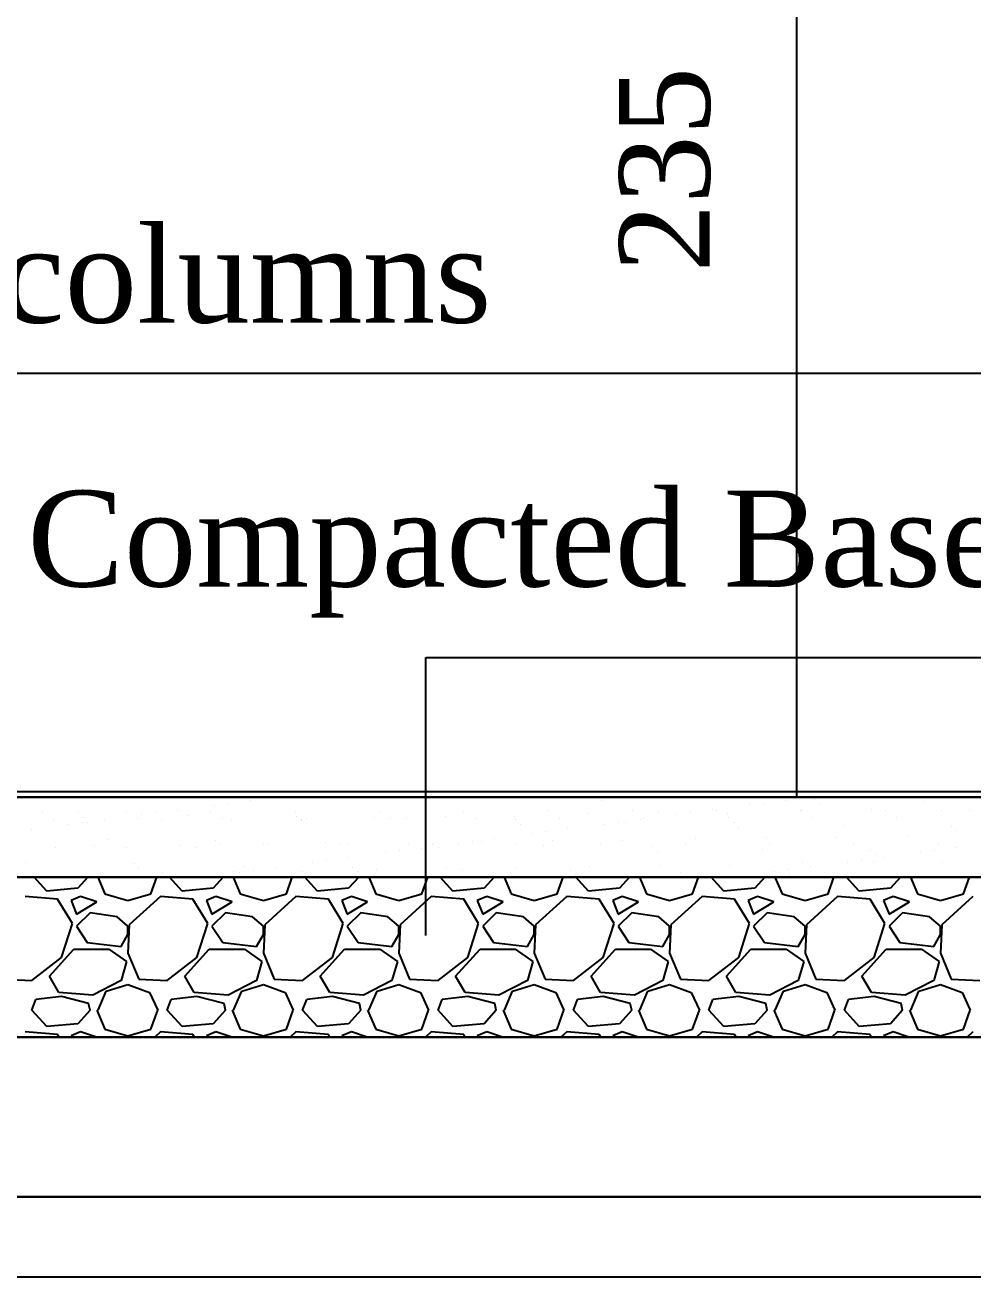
# Model space of a CAD drawing. Header units: centimetres. Extents: x 19229 to 47372, y 10219 to 25334.
# Drawn here: x 46469.9 to 46647.6, y 20569.9 to 20804.5 of the extents above; entities that cross this region are included whole.
import ezdxf

# ---------------------------------------------------------------- set-up
doc = ezdxf.new("R2010")
doc.units = ezdxf.units.CM
doc.layers.get('0').update_dxf_attribs({"linetype": 'CONTINUOUS'})
doc.styles.add('style3', font='times.ttf', dxfattribs={"height": 25})
pattern_1 = [(37.5, (23753.376, 11053.63), (-1.598445, 48.892804), [0, -38.569725, 0, -43.13719, 0, -41.23408]), (7.5, (23753.376, 11053.63), (44.90776, 71.61145), [0, -20.80735, 0, -34.7635, 0, -13.32178]), (327.5, (23722.165, 11053.63), (79.02082, 0.143576), [0, -12.68741, 0, -45.674674, 0, -59.630825]), (317.5, (23722.165, 11053.63), (76.27995, 22.27083), [0, -6.343705, 0, -29.942286, 0, -34.256006])]

msp = doc.modelspace()

# ---------------------------------------------------------------- hatches: boundary and pattern name
h = msp.add_hatch()
h.set_pattern_fill('AR-SAND', scale=0.999009)
h.set_pattern_definition(pattern_1)
h.paths.add_polyline_path([(46769.02, 20659.85), (46370.51, 20659.85), (46370.51, 20649.86), (46370.51, 20644.86), (46769.02, 20644.86)])
h = msp.add_hatch()
h.set_pattern_fill('AR-SAND', scale=0.999009)
h.set_pattern_definition(pattern_1)
h.paths.add_polyline_path([(46769.02, 20659.85), (46370.51, 20659.85), (46370.51, 20649.86), (46370.51, 20644.86), (46769.02, 20644.86)])

# ---------------------------------------------------------------- linework, layer by layer
at = {"color": 7, "ltscale": 20}
for p, q in [((46614.51, 20889.63), (46614.51, 20659.85)), ((46193.96, 20739.28), (46768.02, 20739.28)), ((46380.5, 20584.92), (47372.21, 20584.92))]:
    msp.add_line(p, q, dxfattribs=at)
at = {"color": 7}
for p, q in [((46545.01, 20633.92), (46545.01, 20686.03)), ((46545.01, 20686.03), (46680.02, 20686.03)), ((46767.52, 20660.84), (45969.81, 20660.84)), ((46769.02, 20659.85), (45969.81, 20659.85)), ((46769.02, 20659.85), (45969.81, 20659.85)), ((45969.81, 20659.85), (46769.02, 20659.85)), ((46512.19, 20659.23), (46512.19, 20659.23)), ((46577.97, 20659.24), (46577.97, 20659.24)), ((46597.64, 20659.65), (46597.64, 20659.65)), ((46612.49, 20659.29), (46612.49, 20659.29)), ((46617.94, 20659.47), (46617.94, 20659.47)), ((46473.13, 20657.1), (46473.13, 20657.1)), ((46479.95, 20656.89), (46479.95, 20656.89)), ((46488.93, 20657.13), (46488.93, 20657.13)), ((46494.4, 20656.88), (46494.4, 20656.88)), ((46498.53, 20657.43), (46498.53, 20657.43)), ((46504.74, 20657.16), (46504.74, 20657.16)), ((46505.42, 20658.33), (46505.42, 20658.33)), ((46508.06, 20658.68), (46508.06, 20658.68)), ((46520.54, 20657.19), (46520.54, 20657.19)), ((46536.34, 20657.22), (46536.34, 20657.22)), ((46552.15, 20657.25), (46552.15, 20657.25)), ((46567.95, 20657.28), (46567.95, 20657.28)), ((46583.76, 20657.31), (46583.76, 20657.31)), ((46588.64, 20656.89), (46588.64, 20656.89)), ((46594.71, 20656.95), (46594.71, 20656.95)), ((46598.83, 20657.49), (46598.83, 20657.49)), ((46599.56, 20657.33), (46599.56, 20657.33)), ((46601.63, 20656.83), (46601.63, 20656.83)), ((46605.73, 20658.4), (46605.73, 20658.4)), ((46608.37, 20658.75), (46608.37, 20658.75)), ((46615.33, 20657.32), (46615.33, 20657.32)), ((46615.36, 20657.36), (46615.36, 20657.36)), ((46618.88, 20658.62), (46618.88, 20658.62)), ((46628.62, 20657.49), (46628.62, 20657.49)), ((46631.17, 20657.39), (46631.17, 20657.39)), ((46638.55, 20659.03), (46638.55, 20659.03)), ((46641.6, 20657.43), (46641.6, 20657.43)), ((46646.97, 20657.42), (46646.97, 20657.42)), ((46475.27, 20655.74), (46475.27, 20655.74)), ((46478.1, 20654.74), (46478.1, 20654.74)), ((46480.74, 20655.09), (46480.74, 20655.09)), ((46480.88, 20656.03), (46480.88, 20656.03)), ((46481.71, 20655.03), (46481.71, 20655.03)), ((46484.87, 20655.63), (46484.87, 20655.63)), ((46491.07, 20655.77), (46491.07, 20655.77)), ((46491.76, 20656.54), (46491.76, 20656.54)), ((46495.41, 20655.52), (46495.41, 20655.52)), ((46500.55, 20656.44), (46500.55, 20656.44)), ((46506.88, 20655.8), (46506.88, 20655.8)), ((46508.7, 20655.69), (46508.7, 20655.69)), ((46520.86, 20656.27), (46520.86, 20656.27)), ((46521.68, 20655.63), (46521.68, 20655.63)), ((46521.8, 20655.41), (46521.8, 20655.41)), ((46522.68, 20655.83), (46522.68, 20655.83)), ((46535.39, 20656.12), (46535.39, 20656.12)), ((46538.48, 20655.86), (46538.48, 20655.86)), ((46541.47, 20655.82), (46541.47, 20655.82)), ((46548.67, 20656.29), (46548.67, 20656.29)), ((46554.29, 20655.88), (46554.29, 20655.88)), ((46561.65, 20656.23), (46561.65, 20656.23)), ((46561.77, 20655.64), (46561.77, 20655.64)), ((46562.71, 20654.79), (46562.71, 20654.79)), ((46570.09, 20655.91), (46570.09, 20655.91)), ((46575.36, 20656.72), (46575.36, 20656.72)), ((46578.4, 20654.8), (46578.4, 20654.8)), ((46581.05, 20655.15), (46581.05, 20655.15)), ((46582.38, 20655.19), (46582.38, 20655.19)), ((46585.17, 20655.69), (46585.17, 20655.69)), ((46585.9, 20655.94), (46585.9, 20655.94)), ((46592.07, 20656.6), (46592.07, 20656.6)), ((46601.7, 20655.97), (46601.7, 20655.97)), ((46602.69, 20655.02), (46602.69, 20655.02)), ((46617.5, 20656), (46617.5, 20656)), ((46623.29, 20654.57), (46623.29, 20654.57)), ((46633.31, 20656.03), (46633.31, 20656.03)), ((46471.21, 20653.83), (46471.21, 20653.83)), ((46564.74, 20653), (46564.74, 20653)), ((46567.39, 20653.35), (46567.39, 20653.35)), ((46571.51, 20653.9), (46571.51, 20653.9)), ((46595.51, 20652.13), (46595.51, 20652.13)), ((46603.62, 20654.16), (46603.62, 20654.16)), ((46608.79, 20652.3), (46608.79, 20652.3)), ((46621.77, 20652.24), (46621.77, 20652.24)), ((46635.48, 20652.73), (46635.48, 20652.73)), ((46643.6, 20654.4), (46643.6, 20654.4)), ((46644.54, 20653.54), (46644.54, 20653.54)), ((46475.59, 20650.33), (46475.59, 20650.33)), ((46482.97, 20650.83), (46482.97, 20650.83)), ((46485.3, 20651.99), (46485.3, 20651.99)), ((46488.87, 20650.5), (46488.87, 20650.5)), ((46498.78, 20650.86), (46498.78, 20650.86)), ((46501.85, 20650.44), (46501.85, 20650.44)), ((46505.6, 20651.81), (46505.6, 20651.81)), ((46506.54, 20650.96), (46506.54, 20650.96)), ((46514.58, 20650.89), (46514.58, 20650.89)), ((46515.56, 20650.93), (46515.56, 20650.93)), ((46526.21, 20651.36), (46526.21, 20651.36)), ((46528.84, 20651.1), (46528.84, 20651.1)), ((46530.38, 20650.92), (46530.38, 20650.92)), ((46541.83, 20651.04), (46541.83, 20651.04)), ((46544.19, 20650.3), (46544.19, 20650.3)), ((46546.19, 20650.95), (46546.19, 20650.95)), ((46546.52, 20651.19), (46546.52, 20651.19)), ((46547.45, 20650.33), (46547.45, 20650.33)), ((46551.08, 20651.21), (46551.08, 20651.21)), ((46553.72, 20651.55), (46553.72, 20651.55)), ((46555.53, 20651.53), (46555.53, 20651.53)), ((46557.85, 20652.1), (46557.85, 20652.1)), ((46561.99, 20650.98), (46561.99, 20650.98)), ((46567.12, 20650.74), (46567.12, 20650.74)), ((46568.82, 20651.7), (46568.82, 20651.7)), ((46577.8, 20651.01), (46577.8, 20651.01)), ((46581.8, 20651.64), (46581.8, 20651.64)), ((46587.43, 20650.57), (46587.43, 20650.57)), ((46593.6, 20651.03), (46593.6, 20651.03)), ((46608.04, 20650.12), (46608.04, 20650.12)), ((46609.41, 20651.06), (46609.41, 20651.06)), ((46625.21, 20651.09), (46625.21, 20651.09)), ((46628.35, 20649.94), (46628.35, 20649.94)), ((46640.37, 20649.82), (46640.37, 20649.82)), ((46641.01, 20651.12), (46641.01, 20651.12)), ((46644.49, 20650.36), (46644.49, 20650.36)), ((46470.04, 20647.53), (46470.04, 20647.53)), ((46523.76, 20647.61), (46523.76, 20647.61)), ((46526.4, 20647.96), (46526.4, 20647.96)), ((46530.53, 20648.5), (46530.53, 20648.5)), ((46537.42, 20649.41), (46537.42, 20649.41)), ((46540.06, 20649.76), (46540.06, 20649.76)), ((46588.37, 20649.71), (46588.37, 20649.71)), ((46615.65, 20647.54), (46615.65, 20647.54)), ((46624.07, 20647.67), (46624.07, 20647.67)), ((46626.71, 20648.02), (46626.71, 20648.02)), ((46628.94, 20647.71), (46628.94, 20647.71)), ((46629.28, 20649.09), (46629.28, 20649.09)), ((46630.83, 20648.57), (46630.83, 20648.57)), ((46637.73, 20649.47), (46637.73, 20649.47)), ((46641.92, 20647.65), (46641.92, 20647.65)), ((46482.03, 20645.25), (46482.03, 20645.25)), ((46490.35, 20647.36), (46490.35, 20647.36)), ((46491.28, 20646.5), (46491.28, 20646.5)), ((46495.73, 20645.74), (46495.73, 20645.74)), ((46509.02, 20645.91), (46509.02, 20645.91)), ((46510.1, 20645.81), (46510.1, 20645.81)), ((46510.96, 20646.91), (46510.96, 20646.91)), ((46512.74, 20646.16), (46512.74, 20646.16)), ((46516.87, 20646.7), (46516.87, 20646.7)), ((46522, 20645.85), (46522, 20645.85)), ((46531.26, 20646.74), (46531.26, 20646.74)), ((46532.2, 20645.88), (46532.2, 20645.88)), ((46535.71, 20646.34), (46535.71, 20646.34)), ((46548.99, 20646.51), (46548.99, 20646.51)), ((46551.87, 20646.29), (46551.87, 20646.29)), ((46561.97, 20646.45), (46561.97, 20646.45)), ((46572.18, 20646.11), (46572.18, 20646.11)), ((46573.11, 20645.26), (46573.11, 20645.26)), ((46575.68, 20646.94), (46575.68, 20646.94)), ((46588.96, 20647.11), (46588.96, 20647.11)), ((46592.78, 20645.66), (46592.78, 20645.66)), ((46601.95, 20647.05), (46601.95, 20647.05)), ((46610.4, 20645.88), (46610.4, 20645.88)), ((46613.05, 20646.22), (46613.05, 20646.22)), ((46613.09, 20645.49), (46613.09, 20645.49)), ((46617.17, 20646.77), (46617.17, 20646.77)), ((46793.99, 20644.86), (45969.81, 20644.86)), ((45969.81, 20644.86), (46769.02, 20644.86)), ((46769.02, 20644.86), (45969.81, 20644.86)), ((46473.99, 20642.26), (46471.61, 20644.86)), ((46479.82, 20642.77), (46473.99, 20642.26)), ((46481.7, 20644.86), (46479.82, 20642.77)), ((46483.57, 20644.86), (46484.9, 20641.76)), ((46493.53, 20641.76), (46494.64, 20644.86)), ((46499.36, 20642.26), (46496.98, 20644.86)), ((46505.2, 20642.77), (46499.36, 20642.26)), ((46503.21, 20644.9), (46503.21, 20644.9)), ((46507.08, 20644.86), (46505.2, 20642.77)), ((46508.94, 20644.86), (46510.27, 20641.76)), ((46518.9, 20641.76), (46520.01, 20644.86)), ((46524.74, 20642.26), (46522.36, 20644.86)), ((46530.57, 20642.77), (46524.74, 20642.26)), ((46532.45, 20644.86), (46530.57, 20642.77)), ((46534.32, 20644.86), (46535.65, 20641.76)), ((46544.28, 20641.76), (46545.39, 20644.86)), ((46550.11, 20642.26), (46547.73, 20644.86)), ((46555.95, 20642.77), (46550.11, 20642.26)), ((46557.83, 20644.86), (46555.95, 20642.77)), ((46559.69, 20644.86), (46561.02, 20641.76)), ((46569.65, 20641.76), (46570.76, 20644.86)), ((46575.49, 20642.26), (46573.11, 20644.86)), ((46581.32, 20642.77), (46575.49, 20642.26)), ((46583.2, 20644.86), (46581.32, 20642.77)), ((46585.07, 20644.86), (46586.4, 20641.76)), ((46595.03, 20641.76), (46596.13, 20644.86)), ((46600.86, 20642.26), (46598.48, 20644.86)), ((46606.7, 20642.77), (46600.86, 20642.26)), ((46603.51, 20644.97), (46603.51, 20644.97)), ((46608.58, 20644.86), (46606.7, 20642.77)), ((46610.44, 20644.86), (46611.77, 20641.76)), ((46620.4, 20641.76), (46621.51, 20644.86)), ((46626.24, 20642.26), (46623.86, 20644.86)), ((46632.07, 20642.77), (46626.24, 20642.26)), ((46633.95, 20644.86), (46632.07, 20642.77)), ((46633.7, 20645.04), (46633.7, 20645.04)), ((46635.82, 20644.86), (46637.15, 20641.76)), ((46645.78, 20641.76), (46646.88, 20644.86)), ((46476.02, 20640.74), (46469.93, 20641.25)), ((46478.81, 20636.17), (46476.02, 20640.74)), ((46480.33, 20641.25), (46478.56, 20640.49)), ((46478.56, 20640.49), (46479.57, 20637.95)), ((46483.38, 20640.23), (46480.33, 20641.25)), ((46484.9, 20641.76), (46489.21, 20640.49)), ((46489.21, 20640.49), (46493.53, 20641.76)), ((46495.3, 20641.25), (46489.47, 20635.92)), ((46501.39, 20640.74), (46495.3, 20641.25)), ((46504.18, 20636.17), (46501.39, 20640.74)), ((46505.71, 20641.25), (46503.93, 20640.49)), ((46503.93, 20640.49), (46504.95, 20637.95)), ((46508.75, 20640.23), (46505.71, 20641.25)), ((46510.27, 20641.76), (46514.59, 20640.49)), ((46514.59, 20640.49), (46518.9, 20641.76)), ((46520.68, 20641.25), (46514.84, 20635.92)), ((46526.77, 20640.74), (46520.68, 20641.25)), ((46529.56, 20636.17), (46526.77, 20640.74)), ((46531.08, 20641.25), (46529.31, 20640.49)), ((46529.31, 20640.49), (46530.32, 20637.95)), ((46534.13, 20640.23), (46531.08, 20641.25)), ((46535.65, 20641.76), (46539.96, 20640.49)), ((46539.96, 20640.49), (46544.28, 20641.76)), ((46546.05, 20641.25), (46540.22, 20635.92)), ((46552.14, 20640.74), (46546.05, 20641.25)), ((46554.93, 20636.17), (46552.14, 20640.74)), ((46556.46, 20641.25), (46554.68, 20640.49)), ((46554.68, 20640.49), (46555.7, 20637.95)), ((46559.5, 20640.23), (46556.46, 20641.25)), ((46561.02, 20641.76), (46565.34, 20640.49)), ((46565.34, 20640.49), (46569.65, 20641.76)), ((46571.43, 20641.25), (46565.59, 20635.92)), ((46577.52, 20640.74), (46571.43, 20641.25)), ((46580.31, 20636.17), (46577.52, 20640.74)), ((46581.83, 20641.25), (46580.06, 20640.49)), ((46580.06, 20640.49), (46581.07, 20637.95)), ((46584.88, 20640.23), (46581.83, 20641.25)), ((46586.4, 20641.76), (46590.71, 20640.49)), ((46590.71, 20640.49), (46595.03, 20641.76)), ((46596.8, 20641.25), (46590.97, 20635.92)), ((46602.89, 20640.74), (46596.8, 20641.25)), ((46605.68, 20636.17), (46602.89, 20640.74)), ((46607.21, 20641.25), (46605.43, 20640.49)), ((46605.43, 20640.49), (46606.45, 20637.95)), ((46610.25, 20640.23), (46607.21, 20641.25)), ((46611.77, 20641.76), (46616.09, 20640.49)), ((46616.09, 20640.49), (46620.4, 20641.76)), ((46622.18, 20641.25), (46616.34, 20635.92)), ((46628.27, 20640.74), (46622.18, 20641.25)), ((46631.06, 20636.17), (46628.27, 20640.74)), ((46632.58, 20641.25), (46630.8, 20640.49)), ((46630.8, 20640.49), (46631.82, 20637.95)), ((46635.63, 20640.23), (46632.58, 20641.25)), ((46637.15, 20641.76), (46641.46, 20640.49)), ((46641.46, 20640.49), (46645.78, 20641.76)), ((46647.55, 20641.25), (46641.72, 20635.92)), ((46479.57, 20637.95), (46483.38, 20640.23)), ((46482.11, 20638.2), (46479.57, 20635.67)), ((46487.18, 20637.44), (46482.11, 20638.2)), ((46504.95, 20637.95), (46508.75, 20640.23)), ((46507.48, 20638.2), (46504.95, 20635.67)), ((46512.56, 20637.44), (46507.48, 20638.2)), ((46530.32, 20637.95), (46534.13, 20640.23)), ((46532.86, 20638.2), (46530.32, 20635.67)), ((46537.93, 20637.44), (46532.86, 20638.2)), ((46555.7, 20637.95), (46559.5, 20640.23)), ((46558.23, 20638.2), (46555.7, 20635.67)), ((46563.31, 20637.44), (46558.23, 20638.2)), ((46581.07, 20637.95), (46584.88, 20640.23)), ((46583.61, 20638.2), (46581.07, 20635.67)), ((46588.68, 20637.44), (46583.61, 20638.2)), ((46606.45, 20637.95), (46610.25, 20640.23)), ((46608.98, 20638.2), (46606.45, 20635.67)), ((46614.06, 20637.44), (46608.98, 20638.2)), ((46631.82, 20637.95), (46635.63, 20640.23)), ((46634.36, 20638.2), (46631.82, 20635.67)), ((46639.43, 20637.44), (46634.36, 20638.2)), ((46476.78, 20629.83), (46478.81, 20636.17)), ((46489.21, 20635.67), (46487.18, 20637.44)), ((46489.47, 20635.92), (46489.21, 20630.59)), ((46502.15, 20629.83), (46504.18, 20636.17)), ((46514.59, 20635.67), (46512.56, 20637.44)), ((46514.84, 20635.92), (46514.59, 20630.59)), ((46527.53, 20629.83), (46529.56, 20636.17)), ((46539.96, 20635.67), (46537.93, 20637.44)), ((46540.22, 20635.92), (46539.96, 20630.59)), ((46552.9, 20629.83), (46554.93, 20636.17)), ((46565.34, 20635.67), (46563.31, 20637.44)), ((46565.59, 20635.92), (46565.34, 20630.59)), ((46578.28, 20629.83), (46580.31, 20636.17)), ((46590.71, 20635.67), (46588.68, 20637.44)), ((46590.97, 20635.92), (46590.71, 20630.59)), ((46603.65, 20629.83), (46605.68, 20636.17)), ((46616.09, 20635.67), (46614.06, 20637.44)), ((46616.34, 20635.92), (46616.09, 20630.59)), ((46629.03, 20629.83), (46631.06, 20636.17)), ((46641.46, 20635.67), (46639.43, 20637.44)), ((46641.72, 20635.92), (46641.46, 20630.59)), ((46479.57, 20635.67), (46481.6, 20632.62)), ((46487.94, 20631.86), (46489.21, 20634.14)), ((46489.21, 20634.14), (46489.21, 20635.67)), ((46504.95, 20635.67), (46506.98, 20632.62)), ((46513.32, 20631.86), (46514.59, 20634.14)), ((46514.59, 20634.14), (46514.59, 20635.67)), ((46530.32, 20635.67), (46532.35, 20632.62)), ((46538.69, 20631.86), (46539.96, 20634.14)), ((46539.96, 20634.14), (46539.96, 20635.67)), ((46555.7, 20635.67), (46557.73, 20632.62)), ((46564.07, 20631.86), (46565.34, 20634.14)), ((46565.34, 20634.14), (46565.34, 20635.67)), ((46581.07, 20635.67), (46583.1, 20632.62)), ((46589.44, 20631.86), (46590.71, 20634.14)), ((46590.71, 20634.14), (46590.71, 20635.67)), ((46606.45, 20635.67), (46608.48, 20632.62)), ((46614.82, 20631.86), (46616.09, 20634.14)), ((46616.09, 20634.14), (46616.09, 20635.67)), ((46631.82, 20635.67), (46633.85, 20632.62)), ((46640.19, 20631.86), (46641.46, 20634.14)), ((46641.46, 20634.14), (46641.46, 20635.67)), ((46474.5, 20626.28), (46479.06, 20631.35)), ((46479.06, 20631.35), (46485.66, 20631.35)), ((46481.6, 20632.62), (46487.94, 20631.86)), ((46485.66, 20631.35), (46488.96, 20629.07)), ((46499.87, 20626.28), (46504.44, 20631.35)), ((46504.44, 20631.35), (46511.04, 20631.35)), ((46506.98, 20632.62), (46513.32, 20631.86)), ((46511.04, 20631.35), (46514.33, 20629.07)), ((46525.25, 20626.28), (46529.81, 20631.35)), ((46529.81, 20631.35), (46536.41, 20631.35)), ((46532.35, 20632.62), (46538.69, 20631.86)), ((46536.41, 20631.35), (46539.71, 20629.07)), ((46550.62, 20626.28), (46555.19, 20631.35)), ((46555.19, 20631.35), (46561.79, 20631.35)), ((46557.73, 20632.62), (46564.07, 20631.86)), ((46561.79, 20631.35), (46565.08, 20629.07)), ((46576, 20626.28), (46580.56, 20631.35)), ((46580.56, 20631.35), (46587.16, 20631.35)), ((46583.1, 20632.62), (46589.44, 20631.86)), ((46587.16, 20631.35), (46590.46, 20629.07)), ((46601.37, 20626.28), (46605.94, 20631.35)), ((46605.94, 20631.35), (46612.54, 20631.35)), ((46608.48, 20632.62), (46614.82, 20631.86)), ((46612.54, 20631.35), (46615.83, 20629.07)), ((46626.74, 20626.28), (46631.31, 20631.35)), ((46631.31, 20631.35), (46637.91, 20631.35)), ((46633.85, 20632.62), (46640.19, 20631.86)), ((46637.91, 20631.35), (46641.21, 20629.07)), ((46471.2, 20625.52), (46476.78, 20629.83)), ((46488.96, 20629.07), (46487.94, 20625.52)), ((46489.21, 20630.59), (46491.24, 20625.77)), ((46496.57, 20625.52), (46502.15, 20629.83)), ((46514.33, 20629.07), (46513.32, 20625.52)), ((46514.59, 20630.59), (46516.62, 20625.77)), ((46521.95, 20625.52), (46527.53, 20629.83)), ((46539.71, 20629.07), (46538.69, 20625.52)), ((46539.96, 20630.59), (46541.99, 20625.77)), ((46547.32, 20625.52), (46552.9, 20629.83)), ((46565.08, 20629.07), (46564.07, 20625.52)), ((46565.34, 20630.59), (46567.37, 20625.77)), ((46572.7, 20625.52), (46578.28, 20629.83)), ((46590.46, 20629.07), (46589.44, 20625.52)), ((46590.71, 20630.59), (46592.74, 20625.77)), ((46598.07, 20625.52), (46603.65, 20629.83)), ((46615.83, 20629.07), (46614.82, 20625.52)), ((46616.09, 20630.59), (46618.12, 20625.77)), ((46623.45, 20625.52), (46629.03, 20629.83)), ((46641.21, 20629.07), (46640.19, 20625.52)), ((46641.46, 20630.59), (46643.49, 20625.77)), ((46465.87, 20625.77), (46471.2, 20625.52)), ((46476.27, 20623.23), (46474.5, 20626.28)), ((46487.94, 20625.52), (46482.62, 20622.73)), ((46485.15, 20623.49), (46489.21, 20624.76)), ((46489.21, 20624.76), (46493.27, 20623.23)), ((46491.24, 20625.77), (46496.57, 20625.52)), ((46501.65, 20623.23), (46499.87, 20626.28)), ((46513.32, 20625.52), (46507.99, 20622.73)), ((46510.53, 20623.49), (46514.59, 20624.76)), ((46514.59, 20624.76), (46518.65, 20623.23)), ((46516.62, 20625.77), (46521.95, 20625.52)), ((46527.02, 20623.23), (46525.25, 20626.28)), ((46538.69, 20625.52), (46533.37, 20622.73)), ((46535.9, 20623.49), (46539.96, 20624.76)), ((46539.96, 20624.76), (46544.02, 20623.23)), ((46541.99, 20625.77), (46547.32, 20625.52)), ((46552.4, 20623.23), (46550.62, 20626.28)), ((46564.07, 20625.52), (46558.74, 20622.73)), ((46561.28, 20623.49), (46565.34, 20624.76)), ((46565.34, 20624.76), (46569.4, 20623.23)), ((46567.37, 20625.77), (46572.7, 20625.52)), ((46577.77, 20623.23), (46576, 20626.28)), ((46589.44, 20625.52), (46584.12, 20622.73)), ((46586.65, 20623.49), (46590.71, 20624.76)), ((46590.71, 20624.76), (46594.77, 20623.23)), ((46592.74, 20625.77), (46598.07, 20625.52)), ((46603.15, 20623.23), (46601.37, 20626.28)), ((46614.82, 20625.52), (46609.49, 20622.73)), ((46612.03, 20623.49), (46616.09, 20624.76)), ((46616.09, 20624.76), (46620.15, 20623.23)), ((46618.12, 20625.77), (46623.45, 20625.52)), ((46628.52, 20623.23), (46626.74, 20626.28)), ((46640.19, 20625.52), (46634.86, 20622.73)), ((46637.4, 20623.49), (46641.46, 20624.76)), ((46641.46, 20624.76), (46645.52, 20623.23)), ((46643.49, 20625.77), (46648.82, 20625.52)), ((46471.2, 20619.93), (46471.96, 20621.96)), ((46476.78, 20622.47), (46471.96, 20621.96)), ((46482.62, 20622.73), (46476.27, 20623.23)), ((46481.85, 20621.2), (46476.78, 20622.47)), ((46483.63, 20619.93), (46485.15, 20623.49)), ((46493.27, 20623.23), (46494.8, 20619.93)), ((46496.57, 20619.93), (46497.33, 20621.96)), ((46502.15, 20622.47), (46497.33, 20621.96)), ((46507.99, 20622.73), (46501.65, 20623.23)), ((46507.23, 20621.2), (46502.15, 20622.47)), ((46509.01, 20619.93), (46510.53, 20623.49)), ((46518.65, 20623.23), (46520.17, 20619.93)), ((46521.95, 20619.93), (46522.71, 20621.96)), ((46527.53, 20622.47), (46522.71, 20621.96)), ((46533.37, 20622.73), (46527.02, 20623.23)), ((46532.6, 20621.2), (46527.53, 20622.47)), ((46534.38, 20619.93), (46535.9, 20623.49)), ((46544.02, 20623.23), (46545.55, 20619.93)), ((46547.32, 20619.93), (46548.08, 20621.96)), ((46552.9, 20622.47), (46548.08, 20621.96)), ((46558.74, 20622.73), (46552.4, 20623.23)), ((46557.98, 20621.2), (46552.9, 20622.47)), ((46559.76, 20619.93), (46561.28, 20623.49)), ((46569.4, 20623.23), (46570.92, 20619.93)), ((46572.7, 20619.93), (46573.46, 20621.96)), ((46578.28, 20622.47), (46573.46, 20621.96)), ((46584.12, 20622.73), (46577.77, 20623.23)), ((46583.35, 20621.2), (46578.28, 20622.47)), ((46585.13, 20619.93), (46586.65, 20623.49)), ((46594.77, 20623.23), (46596.3, 20619.93)), ((46598.07, 20619.93), (46598.83, 20621.96)), ((46603.65, 20622.47), (46598.83, 20621.96)), ((46609.49, 20622.73), (46603.15, 20623.23)), ((46608.73, 20621.2), (46603.65, 20622.47)), ((46610.51, 20619.93), (46612.03, 20623.49)), ((46620.15, 20623.23), (46621.67, 20619.93)), ((46623.45, 20619.93), (46624.21, 20621.96)), ((46629.03, 20622.47), (46624.21, 20621.96)), ((46634.86, 20622.73), (46628.52, 20623.23)), ((46634.1, 20621.2), (46629.03, 20622.47)), ((46635.88, 20619.93), (46637.4, 20623.49)), ((46645.52, 20623.23), (46647.04, 20619.93)), ((46473.99, 20616.89), (46471.2, 20619.93)), ((46482.11, 20619.93), (46479.82, 20617.4)), ((46482.11, 20619.93), (46481.85, 20621.2)), ((46483.38, 20619.93), (46484.9, 20616.38)), ((46493.53, 20616.38), (46494.8, 20619.93)), ((46499.36, 20616.89), (46496.57, 20619.93)), ((46507.48, 20619.93), (46505.2, 20617.4)), ((46507.48, 20619.93), (46507.23, 20621.2)), ((46508.75, 20619.93), (46510.27, 20616.38)), ((46518.9, 20616.38), (46520.17, 20619.93)), ((46524.74, 20616.89), (46521.95, 20619.93)), ((46532.86, 20619.93), (46530.57, 20617.4)), ((46532.86, 20619.93), (46532.6, 20621.2)), ((46534.13, 20619.93), (46535.65, 20616.38)), ((46544.28, 20616.38), (46545.55, 20619.93)), ((46550.11, 20616.89), (46547.32, 20619.93)), ((46558.23, 20619.93), (46555.95, 20617.4)), ((46558.23, 20619.93), (46557.98, 20621.2)), ((46559.5, 20619.93), (46561.02, 20616.38)), ((46569.65, 20616.38), (46570.92, 20619.93)), ((46575.49, 20616.89), (46572.7, 20619.93)), ((46583.61, 20619.93), (46581.32, 20617.4)), ((46583.61, 20619.93), (46583.35, 20621.2)), ((46584.88, 20619.93), (46586.4, 20616.38)), ((46595.03, 20616.38), (46596.3, 20619.93)), ((46600.86, 20616.89), (46598.07, 20619.93)), ((46608.98, 20619.93), (46606.7, 20617.4)), ((46608.98, 20619.93), (46608.73, 20621.2)), ((46610.25, 20619.93), (46611.77, 20616.38)), ((46620.4, 20616.38), (46621.67, 20619.93)), ((46626.24, 20616.89), (46623.45, 20619.93)), ((46634.36, 20619.93), (46632.07, 20617.4)), ((46634.36, 20619.93), (46634.1, 20621.2)), ((46635.63, 20619.93), (46637.15, 20616.38)), ((46645.78, 20616.38), (46647.04, 20619.93)), ((46479.82, 20617.4), (46473.99, 20616.89)), ((46505.2, 20617.4), (46499.36, 20616.89)), ((46530.57, 20617.4), (46524.74, 20616.89)), ((46555.95, 20617.4), (46550.11, 20616.89)), ((46581.32, 20617.4), (46575.49, 20616.89)), ((46606.7, 20617.4), (46600.86, 20616.89)), ((46632.07, 20617.4), (46626.24, 20616.89)), ((46793.99, 20614.89), (46218.94, 20614.89)), ((46476.02, 20615.37), (46469.93, 20615.88)), ((46476.31, 20614.89), (46476.02, 20615.37)), ((46480.33, 20615.88), (46478.56, 20615.11)), ((46478.56, 20615.11), (46478.65, 20614.89)), ((46483.29, 20614.89), (46480.33, 20615.88)), ((46484.9, 20616.38), (46489.21, 20615.11)), ((46489.21, 20615.11), (46493.53, 20616.38)), ((46495.3, 20615.88), (46494.22, 20614.89)), ((46501.39, 20615.37), (46495.3, 20615.88)), ((46501.69, 20614.89), (46501.39, 20615.37)), ((46505.71, 20615.88), (46503.93, 20615.11)), ((46503.93, 20615.11), (46504.02, 20614.89)), ((46508.66, 20614.89), (46505.71, 20615.88)), ((46510.27, 20616.38), (46514.59, 20615.11)), ((46514.59, 20615.11), (46518.9, 20616.38)), ((46520.68, 20615.88), (46519.6, 20614.89)), ((46526.77, 20615.37), (46520.68, 20615.88)), ((46527.06, 20614.89), (46526.77, 20615.37)), ((46531.08, 20615.88), (46529.31, 20615.11)), ((46529.31, 20615.11), (46529.4, 20614.89)), ((46534.04, 20614.89), (46531.08, 20615.88)), ((46535.65, 20616.38), (46539.96, 20615.11)), ((46539.96, 20615.11), (46544.28, 20616.38)), ((46546.05, 20615.88), (46544.97, 20614.89)), ((46552.14, 20615.37), (46546.05, 20615.88)), ((46552.43, 20614.89), (46552.14, 20615.37)), ((46556.46, 20615.88), (46554.68, 20615.11)), ((46554.68, 20615.11), (46554.77, 20614.89)), ((46559.41, 20614.89), (46556.46, 20615.88)), ((46561.02, 20616.38), (46565.34, 20615.11)), ((46565.34, 20615.11), (46569.65, 20616.38)), ((46571.43, 20615.88), (46570.35, 20614.89)), ((46577.52, 20615.37), (46571.43, 20615.88)), ((46577.81, 20614.89), (46577.52, 20615.37)), ((46581.83, 20615.88), (46580.06, 20615.11)), ((46580.06, 20615.11), (46580.14, 20614.89)), ((46584.79, 20614.89), (46581.83, 20615.88)), ((46586.4, 20616.38), (46590.71, 20615.11)), ((46590.71, 20615.11), (46595.03, 20616.38)), ((46596.8, 20615.88), (46595.72, 20614.89)), ((46602.89, 20615.37), (46596.8, 20615.88)), ((46603.18, 20614.89), (46602.89, 20615.37)), ((46607.21, 20615.88), (46605.43, 20615.11)), ((46605.43, 20615.11), (46605.52, 20614.89)), ((46610.16, 20614.89), (46607.21, 20615.88)), ((46611.77, 20616.38), (46616.09, 20615.11)), ((46616.09, 20615.11), (46620.4, 20616.38)), ((46622.18, 20615.88), (46621.1, 20614.89)), ((46628.27, 20615.37), (46622.18, 20615.88)), ((46628.56, 20614.89), (46628.27, 20615.37)), ((46632.58, 20615.88), (46630.8, 20615.11)), ((46630.8, 20615.11), (46630.89, 20614.89)), ((46635.54, 20614.89), (46632.58, 20615.88)), ((46637.15, 20616.38), (46641.46, 20615.11)), ((46641.46, 20615.11), (46645.78, 20616.38)), ((46647.55, 20615.88), (46646.47, 20614.89)), ((47372.21, 20584.92), (46380.5, 20584.92)), ((46365.52, 20569.93), (47372.21, 20569.93))]:
    msp.add_line(p, q, dxfattribs=at)
msp.add_lwpolyline([(46218.94, 20614.89), (46793.99, 20614.89), (46793.99, 20644.86), (45969.81, 20644.86)], dxfattribs=at)

# ---------------------------------------------------------------- texts
at = {"color": 7, "ltscale": 20, "style": 'style3'}
msp.add_text('235', height=17, rotation=90, dxfattribs=at).set_placement((46598.23, 20758.18))
at = {"color": 7, "style": 'style3'}
for s, p in [('500 cm (c-c) columns', (46319.75, 20748.76)), ('Compacted Base course', (46470.35, 20699.32))]:
    msp.add_text(s, height=17.9822, dxfattribs=at).set_placement(p)

doc.saveas('drawing.dxf')
